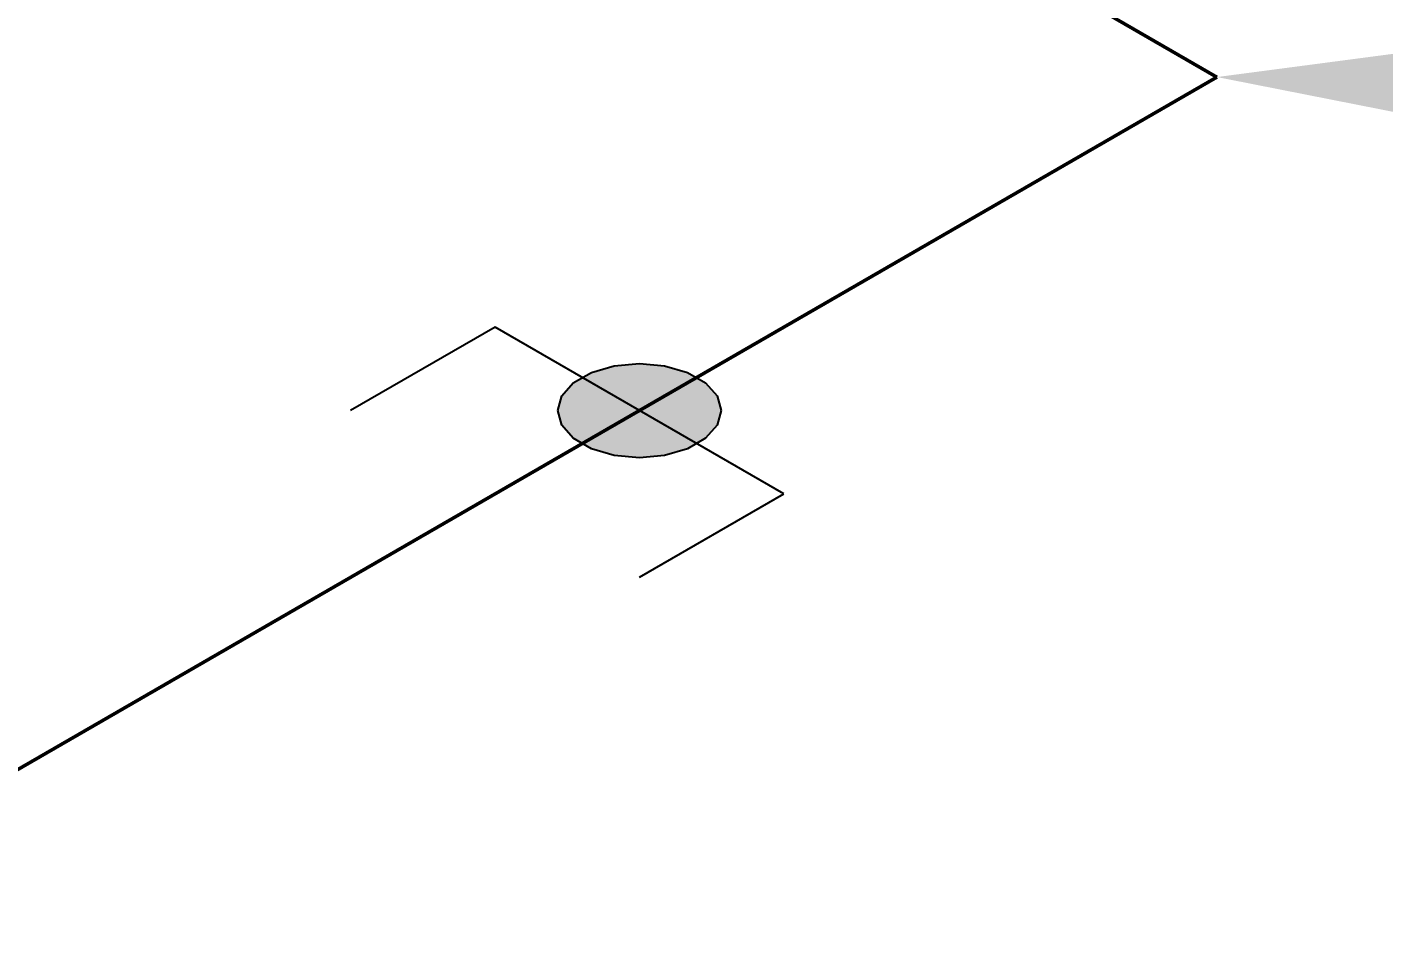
# Model space of a CAD drawing. Header units: millimetres. Extents: x 0 to 594, y 0 to 420.
# Drawn here: x 353.32 to 365.77, y 159.2 to 167.56 of the extents above; entities that cross this region are included whole.
import ezdxf
from ezdxf import colors
from ezdxf.entities.mleader import LeaderData, LeaderLine
from ezdxf.math import Vec2, Vec3

# ---------------------------------------------------------------- set-up
doc = ezdxf.new("R2010")
doc.units = ezdxf.units.MM
doc.header["$LTSCALE"] = 0.25
for name, color, linetype in [('용접', 1, 'Continuous'), ('주석', 7, 'Continuous'), ('치수', 1, 'Continuous')]:
    doc.layers.add(name, color=color, linetype=linetype)
doc.layers.add('파이프 작은 보어', color=30, linetype='Continuous', lineweight=50)
doc.styles.add('AdskIsoMetric', font='arial.ttf', dxfattribs={"width": 0.8, "height": 2.5})
doc.styles.add('AdskIsoMetric-30', font='arial.ttf', dxfattribs={"width": 0.8, "height": 2.5})
doc.styles.add('AdskIsoMetric30', font='arial.ttf', dxfattribs={"width": 0.8, "oblique": 30, "height": 2.5})
doc.styles.get("Standard").update_dxf_attribs({"font": 'arial.ttf'})
doc.dimstyles.new('AdskIsoMetric', dxfattribs={"dimtxt": 2.5, "dimasz": 2.5, "dimexe": 1, "dimexo": 2, "dimgap": 0.8, "dimtad": 1, "dimdec": 0, "dimrnd": 1, "dimzin": 0, "dimdsep": 46, "dimtxsty": 'AdskIsoMetric', "dimcen": 0, "dimclrt": 7, "dimadec": 0, "dimazin": 0, "dimtfac": 1, "dimtdec": 0, "dimtmove": 1, "dimatfit": 3, "dimfxl": 0, "dimfrac": 2, "dimtolj": 1, "dimtzin": 0, "dimarcsym": 0})

# ---------------------------------------------------------------- blocks, each defined once
blk = doc.blocks.new('*D42')
at = {"layer": 'Defpoints', "color": 0}
for p in [(336.44, 183.157), (323.449, 175.657), (364.242, 167.105)]:
    blk.add_point(p, dxfattribs=at)
at = {"layer": '치수', "color": 0, "lineweight": -2}
for p, q in [((334.44, 182.002), (322.449, 175.079)), ((349.086, 160.855), (325.614, 174.407))]:
    blk.add_line(p, q, dxfattribs=at)
at = {"layer": '치수', "color": 0}
for points in [[(325.823, 174.768), (325.406, 174.046), (323.449, 175.657)], [(349.295, 161.216), (348.878, 160.494), (351.251, 159.605)]]:
    blk.add_solid(points, dxfattribs=at)
at = {"layer": '치수', "color": 7, "insert": (339.178, 169.194), "char_height": 2.5, "attachment_point": 5, "rotation": 330, "style": 'AdskIsoMetric30'}
blk.add_mtext('\\A1;5864', dxfattribs=at)
blk = doc.blocks.new('*D43')
at = {"layer": 'Defpoints', "color": 0}
for p in [(364.242, 167.105), (377.232, 159.605), (336.44, 151.054)]:
    blk.add_point(p, dxfattribs=at)
at = {"layer": '치수', "color": 0, "lineweight": -2}
for p, q in [((366.242, 165.951), (378.232, 159.028)), ((351.595, 144.804), (375.067, 158.355)), ((338.44, 149.899), (350.43, 142.976))]:
    blk.add_line(p, q, dxfattribs=at)
at = {"layer": '치수', "color": 0}
for points in [[(374.859, 158.716), (375.275, 157.994), (377.232, 159.605)], [(351.387, 145.164), (351.803, 144.443), (349.43, 143.554)]]:
    blk.add_solid(points, dxfattribs=at)
at = {"layer": '치수', "color": 7, "insert": (361.064, 152.888), "char_height": 2.5, "attachment_point": 5, "rotation": 30, "style": 'AdskIsoMetric-30'}
blk.add_mtext('\\A1;5585', dxfattribs=at)
blk = doc.blocks.new('엘보우-1-Iso2DSkew90')
at = {"color": 0, "linetype": 'ByBlock', "lineweight": -2, "extrusion": (0, 0.816497, 0.57735)}
for p, q in [((0, 0), (-5.303, 3.062)), ((0, 0), (0, 0)), ((-5.303, -3.062), (0, 0))]:
    blk.add_line(p, q, dxfattribs=at)
blk = doc.blocks.new('SocketWeld-1-IsoRight')
blk.add_hatch(color=256).paths.add_polyline_path([(0.00553, 0.03713), (0.00575, 0.03692), (0.00596, 0.03672), (0.00617, 0.03652), (0.00639, 0.03631), (0.0066, 0.03611), (0.00682, 0.0359), (0.00703, 0.0357), (0.00725, 0.03549), (0.00746, 0.03529), (0.00768, 0.03508), (0.00789, 0.03488), (0.00811, 0.03467), (0.00832, 0.03447), (0.00854, 0.03427), (0.00875, 0.03406), (0.00897, 0.03386), (0.00918, 0.03365), (0.0094, 0.03345), (0.00961, 0.03324), (0.00982, 0.03304), (0.01004, 0.03283), (0.01025, 0.03263), (0.01047, 0.03243), (0.01068, 0.03222), (0.0109, 0.03202), (0.01111, 0.03181), (0.01133, 0.03161), (0.01154, 0.0314), (0.01176, 0.0312), (0.01197, 0.03099), (0.01219, 0.03079), (0.0124, 0.03058), (0.01262, 0.03038), (0.01283, 0.03018), (0.01305, 0.02997), (0.01326, 0.02977), (0.01347, 0.02956), (0.01369, 0.02936), (0.0139, 0.02915), (0.01412, 0.02895), (0.01433, 0.02874), (0.01455, 0.02854), (0.01476, 0.02834), (0.01498, 0.02813), (0.01519, 0.02793), (0.01541, 0.02772), (0.01562, 0.02752), (0.01584, 0.02731), (0.01605, 0.02711), (0.01605, 0.02711), (0.01623, 0.02685), (0.01642, 0.02659), (0.0166, 0.02633), (0.01678, 0.02607), (0.01696, 0.02581), (0.01715, 0.02556), (0.01733, 0.0253), (0.01751, 0.02504), (0.01769, 0.02478), (0.01788, 0.02452), (0.01806, 0.02426), (0.01824, 0.024), (0.01843, 0.02375), (0.01861, 0.02349), (0.01879, 0.02323), (0.01897, 0.02297), (0.01916, 0.02271), (0.01934, 0.02245), (0.01952, 0.02219), (0.0197, 0.02193), (0.01989, 0.02168), (0.02007, 0.02142), (0.02025, 0.02116), (0.02043, 0.0209), (0.02062, 0.02064), (0.0208, 0.02038), (0.02098, 0.02012), (0.02116, 0.01987), (0.02135, 0.01961), (0.02153, 0.01935), (0.02171, 0.01909), (0.0219, 0.01883), (0.02208, 0.01857), (0.02226, 0.01831), (0.02244, 0.01806), (0.02263, 0.0178), (0.02281, 0.01754), (0.02299, 0.01728), (0.02317, 0.01702), (0.02336, 0.01676), (0.02354, 0.0165), (0.02372, 0.01624), (0.0239, 0.01599), (0.02409, 0.01573), (0.02427, 0.01547), (0.02445, 0.01521), (0.02463, 0.01495), (0.02482, 0.01469), (0.025, 0.01443), (0.025, 0.01443), (0.02513, 0.01415), (0.02527, 0.01386), (0.0254, 0.01357), (0.02553, 0.01328), (0.02566, 0.013), (0.0258, 0.01271), (0.02593, 0.01242), (0.02606, 0.01213), (0.02619, 0.01185), (0.02633, 0.01156), (0.02646, 0.01127), (0.02659, 0.01098), (0.02672, 0.0107), (0.02686, 0.01041), (0.02699, 0.01012), (0.02712, 0.00983), (0.02726, 0.00955), (0.02739, 0.00926), (0.02752, 0.00897), (0.02765, 0.00868), (0.02779, 0.0084), (0.02792, 0.00811), (0.02805, 0.00782), (0.02818, 0.00753), (0.02832, 0.00725), (0.02845, 0.00696), (0.02858, 0.00667), (0.02872, 0.00638), (0.02885, 0.0061), (0.02898, 0.00581), (0.02911, 0.00552), (0.02925, 0.00523), (0.02938, 0.00495), (0.02951, 0.00466), (0.02964, 0.00437), (0.02978, 0.00408), (0.02991, 0.0038), (0.03004, 0.00351), (0.03017, 0.00322), (0.03031, 0.00293), (0.03044, 0.00265), (0.03057, 0.00236), (0.03071, 0.00207), (0.03084, 0.00178), (0.03097, 0.0015), (0.0311, 0.00121), (0.03124, 0.00092), (0.03137, 0.00063), (0.0315, 0.00035), (0.0315, 0.00035), (0.03157, 0.00006), (0.03164, -0.00023), (0.03171, -0.00052), (0.03178, -0.00081), (0.03185, -0.00109), (0.03192, -0.00138), (0.03199, -0.00167), (0.03206, -0.00196), (0.03213, -0.00225), (0.0322, -0.00254), (0.03227, -0.00282), (0.03234, -0.00311), (0.03241, -0.0034), (0.03248, -0.00369), (0.03255, -0.00398), (0.03262, -0.00426), (0.03269, -0.00455), (0.03276, -0.00484), (0.03283, -0.00513), (0.0329, -0.00542), (0.03297, -0.00571), (0.03304, -0.00599), (0.03311, -0.00628), (0.03318, -0.00657), (0.03325, -0.00686), (0.03332, -0.00715), (0.03339, -0.00743), (0.03346, -0.00772), (0.03352, -0.00801), (0.03359, -0.0083), (0.03366, -0.00859), (0.03373, -0.00888), (0.0338, -0.00916), (0.03387, -0.00945), (0.03394, -0.00974), (0.03401, -0.01003), (0.03408, -0.01032), (0.03415, -0.0106), (0.03422, -0.01089), (0.03429, -0.01118), (0.03436, -0.01147), (0.03443, -0.01176), (0.0345, -0.01205), (0.03457, -0.01233), (0.03464, -0.01262), (0.03471, -0.01291), (0.03478, -0.0132), (0.03485, -0.01349), (0.03492, -0.01377), (0.03492, -0.01377), (0.03492, -0.01404), (0.03492, -0.0143), (0.03492, -0.01456), (0.03492, -0.01482), (0.03492, -0.01508), (0.03492, -0.01534), (0.03492, -0.0156), (0.03492, -0.01586), (0.03492, -0.01612), (0.03492, -0.01638), (0.03492, -0.01664), (0.03492, -0.0169), (0.03492, -0.01716), (0.03492, -0.01742), (0.03492, -0.01768), (0.03492, -0.01795), (0.03492, -0.01821), (0.03492, -0.01847), (0.03492, -0.01873), (0.03492, -0.01899), (0.03492, -0.01925), (0.03492, -0.01951), (0.03492, -0.01977), (0.03492, -0.02003), (0.03492, -0.02029), (0.03492, -0.02055), (0.03492, -0.02081), (0.03492, -0.02107), (0.03492, -0.02133), (0.03492, -0.02159), (0.03492, -0.02186), (0.03492, -0.02212), (0.03492, -0.02238), (0.03492, -0.02264), (0.03492, -0.0229), (0.03492, -0.02316), (0.03492, -0.02342), (0.03492, -0.02368), (0.03492, -0.02394), (0.03492, -0.0242), (0.03492, -0.02446), (0.03492, -0.02472), (0.03492, -0.02498), (0.03492, -0.02524), (0.03492, -0.0255), (0.03492, -0.02577), (0.03492, -0.02603), (0.03492, -0.02629), (0.03492, -0.02655), (0.03492, -0.02655), (0.03485, -0.02676), (0.03478, -0.02696), (0.03471, -0.02717), (0.03464, -0.02738), (0.03457, -0.02759), (0.0345, -0.02779), (0.03443, -0.028), (0.03436, -0.02821), (0.03429, -0.02842), (0.03422, -0.02862), (0.03415, -0.02883), (0.03408, -0.02904), (0.03401, -0.02925), (0.03394, -0.02945), (0.03387, -0.02966), (0.0338, -0.02987), (0.03373, -0.03008), (0.03366, -0.03028), (0.03359, -0.03049), (0.03352, -0.0307), (0.03346, -0.03091), (0.03339, -0.03112), (0.03332, -0.03132), (0.03325, -0.03153), (0.03318, -0.03174), (0.03311, -0.03195), (0.03304, -0.03215), (0.03297, -0.03236), (0.0329, -0.03257), (0.03283, -0.03278), (0.03276, -0.03298), (0.03269, -0.03319), (0.03262, -0.0334), (0.03255, -0.03361), (0.03248, -0.03381), (0.03241, -0.03402), (0.03234, -0.03423), (0.03227, -0.03444), (0.0322, -0.03465), (0.03213, -0.03485), (0.03206, -0.03506), (0.03199, -0.03527), (0.03192, -0.03548), (0.03185, -0.03568), (0.03178, -0.03589), (0.03171, -0.0361), (0.03164, -0.03631), (0.03157, -0.03651), (0.0315, -0.03672), (0.0315, -0.03672), (0.03137, -0.03686), (0.03124, -0.03699), (0.0311, -0.03712), (0.03097, -0.03726), (0.03084, -0.03739), (0.03071, -0.03753), (0.03057, -0.03766), (0.03044, -0.0378), (0.03031, -0.03793), (0.03017, -0.03806), (0.03004, -0.0382), (0.02991, -0.03833), (0.02978, -0.03847), (0.02964, -0.0386), (0.02951, -0.03874), (0.02938, -0.03887), (0.02925, -0.039), (0.02911, -0.03914), (0.02898, -0.03927), (0.02885, -0.03941), (0.02872, -0.03954), (0.02858, -0.03968), (0.02845, -0.03981), (0.02832, -0.03994), (0.02818, -0.04008), (0.02805, -0.04021), (0.02792, -0.04035), (0.02779, -0.04048), (0.02765, -0.04062), (0.02752, -0.04075), (0.02739, -0.04088), (0.02726, -0.04102), (0.02712, -0.04115), (0.02699, -0.04129), (0.02686, -0.04142), (0.02672, -0.04156), (0.02659, -0.04169), (0.02646, -0.04182), (0.02633, -0.04196), (0.02619, -0.04209), (0.02606, -0.04223), (0.02593, -0.04236), (0.0258, -0.0425), (0.02566, -0.04263), (0.02553, -0.04276), (0.0254, -0.0429), (0.02527, -0.04303), (0.02513, -0.04317), (0.025, -0.0433), (0.025, -0.0433), (0.02482, -0.04335), (0.02463, -0.0434), (0.02445, -0.04344), (0.02427, -0.04349), (0.02409, -0.04354), (0.0239, -0.04359), (0.02372, -0.04364), (0.02354, -0.04368), (0.02336, -0.04373), (0.02317, -0.04378), (0.02299, -0.04383), (0.02281, -0.04387), (0.02263, -0.04392), (0.02244, -0.04397), (0.02226, -0.04402), (0.02208, -0.04407), (0.0219, -0.04411), (0.02171, -0.04416), (0.02153, -0.04421), (0.02135, -0.04426), (0.02116, -0.0443), (0.02098, -0.04435), (0.0208, -0.0444), (0.02062, -0.04445), (0.02043, -0.0445), (0.02025, -0.04454), (0.02007, -0.04459), (0.01989, -0.04464), (0.0197, -0.04469), (0.01952, -0.04473), (0.01934, -0.04478), (0.01916, -0.04483), (0.01897, -0.04488), (0.01879, -0.04493), (0.01861, -0.04497), (0.01843, -0.04502), (0.01824, -0.04507), (0.01806, -0.04512), (0.01788, -0.04516), (0.01769, -0.04521), (0.01751, -0.04526), (0.01733, -0.04531), (0.01715, -0.04536), (0.01696, -0.0454), (0.01678, -0.04545), (0.0166, -0.0455), (0.01642, -0.04555), (0.01623, -0.04559), (0.01605, -0.04564), (0.01605, -0.04564), (0.01584, -0.0456), (0.01562, -0.04556), (0.01541, -0.04551), (0.01519, -0.04547), (0.01498, -0.04543), (0.01476, -0.04538), (0.01455, -0.04534), (0.01433, -0.04529), (0.01412, -0.04525), (0.0139, -0.04521), (0.01369, -0.04516), (0.01347, -0.04512), (0.01326, -0.04508), (0.01305, -0.04503), (0.01283, -0.04499), (0.01262, -0.04495), (0.0124, -0.0449), (0.01219, -0.04486), (0.01197, -0.04482), (0.01176, -0.04477), (0.01154, -0.04473), (0.01133, -0.04469), (0.01111, -0.04464), (0.0109, -0.0446), (0.01068, -0.04456), (0.01047, -0.04451), (0.01025, -0.04447), (0.01004, -0.04443), (0.00982, -0.04438), (0.00961, -0.04434), (0.0094, -0.0443), (0.00918, -0.04425), (0.00897, -0.04421), (0.00875, -0.04417), (0.00854, -0.04412), (0.00832, -0.04408), (0.00811, -0.04404), (0.00789, -0.04399), (0.00768, -0.04395), (0.00746, -0.04391), (0.00725, -0.04386), (0.00703, -0.04382), (0.00682, -0.04378), (0.0066, -0.04373), (0.00639, -0.04369), (0.00617, -0.04365), (0.00596, -0.0436), (0.00575, -0.04356), (0.00553, -0.04352), (0.00553, -0.04352), (0.00531, -0.04339), (0.00508, -0.04325), (0.00485, -0.04312), (0.00463, -0.04299), (0.0044, -0.04286), (0.00418, -0.04273), (0.00395, -0.0426), (0.00372, -0.04247), (0.0035, -0.04234), (0.00327, -0.04221), (0.00305, -0.04208), (0.00282, -0.04195), (0.0026, -0.04182), (0.00237, -0.04169), (0.00214, -0.04156), (0.00192, -0.04143), (0.00169, -0.0413), (0.00147, -0.04117), (0.00124, -0.04104), (0.00102, -0.04091), (0.00079, -0.04078), (0.00056, -0.04065), (0.00034, -0.04052), (0.00011, -0.04039), (-0.00011, -0.04026), (-0.00034, -0.04013), (-0.00056, -0.04), (-0.00079, -0.03987), (-0.00102, -0.03974), (-0.00124, -0.03961), (-0.00147, -0.03948), (-0.00169, -0.03934), (-0.00192, -0.03921), (-0.00214, -0.03908), (-0.00237, -0.03895), (-0.0026, -0.03882), (-0.00282, -0.03869), (-0.00305, -0.03856), (-0.00327, -0.03843), (-0.0035, -0.0383), (-0.00372, -0.03817), (-0.00395, -0.03804), (-0.00418, -0.03791), (-0.0044, -0.03778), (-0.00463, -0.03765), (-0.00485, -0.03752), (-0.00508, -0.03739), (-0.00531, -0.03726), (-0.00553, -0.03713), (-0.00553, -0.03713), (-0.00575, -0.03692), (-0.00596, -0.03672), (-0.00617, -0.03652), (-0.00639, -0.03631), (-0.0066, -0.03611), (-0.00682, -0.0359), (-0.00703, -0.0357), (-0.00725, -0.03549), (-0.00746, -0.03529), (-0.00768, -0.03508), (-0.00789, -0.03488), (-0.00811, -0.03467), (-0.00832, -0.03447), (-0.00854, -0.03427), (-0.00875, -0.03406), (-0.00897, -0.03386), (-0.00918, -0.03365), (-0.0094, -0.03345), (-0.00961, -0.03324), (-0.00982, -0.03304), (-0.01004, -0.03283), (-0.01025, -0.03263), (-0.01047, -0.03243), (-0.01068, -0.03222), (-0.0109, -0.03202), (-0.01111, -0.03181), (-0.01133, -0.03161), (-0.01154, -0.0314), (-0.01176, -0.0312), (-0.01197, -0.03099), (-0.01219, -0.03079), (-0.0124, -0.03058), (-0.01262, -0.03038), (-0.01283, -0.03018), (-0.01305, -0.02997), (-0.01326, -0.02977), (-0.01347, -0.02956), (-0.01369, -0.02936), (-0.0139, -0.02915), (-0.01412, -0.02895), (-0.01433, -0.02874), (-0.01455, -0.02854), (-0.01476, -0.02834), (-0.01498, -0.02813), (-0.01519, -0.02793), (-0.01541, -0.02772), (-0.01562, -0.02752), (-0.01584, -0.02731), (-0.01605, -0.02711), (-0.01605, -0.02711), (-0.01623, -0.02685), (-0.01642, -0.02659), (-0.0166, -0.02633), (-0.01678, -0.02607), (-0.01696, -0.02581), (-0.01715, -0.02556), (-0.01733, -0.0253), (-0.01751, -0.02504), (-0.01769, -0.02478), (-0.01788, -0.02452), (-0.01806, -0.02426), (-0.01824, -0.024), (-0.01843, -0.02375), (-0.01861, -0.02349), (-0.01879, -0.02323), (-0.01897, -0.02297), (-0.01916, -0.02271), (-0.01934, -0.02245), (-0.01952, -0.02219), (-0.0197, -0.02193), (-0.01989, -0.02168), (-0.02007, -0.02142), (-0.02025, -0.02116), (-0.02043, -0.0209), (-0.02062, -0.02064), (-0.0208, -0.02038), (-0.02098, -0.02012), (-0.02116, -0.01987), (-0.02135, -0.01961), (-0.02153, -0.01935), (-0.02171, -0.01909), (-0.0219, -0.01883), (-0.02208, -0.01857), (-0.02226, -0.01831), (-0.02244, -0.01806), (-0.02263, -0.0178), (-0.02281, -0.01754), (-0.02299, -0.01728), (-0.02317, -0.01702), (-0.02336, -0.01676), (-0.02354, -0.0165), (-0.02372, -0.01624), (-0.0239, -0.01599), (-0.02409, -0.01573), (-0.02427, -0.01547), (-0.02445, -0.01521), (-0.02463, -0.01495), (-0.02482, -0.01469), (-0.025, -0.01443), (-0.025, -0.01443), (-0.02513, -0.01415), (-0.02527, -0.01386), (-0.0254, -0.01357), (-0.02553, -0.01328), (-0.02566, -0.013), (-0.0258, -0.01271), (-0.02593, -0.01242), (-0.02606, -0.01213), (-0.02619, -0.01185), (-0.02633, -0.01156), (-0.02646, -0.01127), (-0.02659, -0.01098), (-0.02672, -0.0107), (-0.02686, -0.01041), (-0.02699, -0.01012), (-0.02712, -0.00983), (-0.02726, -0.00955), (-0.02739, -0.00926), (-0.02752, -0.00897), (-0.02765, -0.00868), (-0.02779, -0.0084), (-0.02792, -0.00811), (-0.02805, -0.00782), (-0.02818, -0.00753), (-0.02832, -0.00725), (-0.02845, -0.00696), (-0.02858, -0.00667), (-0.02872, -0.00638), (-0.02885, -0.0061), (-0.02898, -0.00581), (-0.02911, -0.00552), (-0.02925, -0.00523), (-0.02938, -0.00495), (-0.02951, -0.00466), (-0.02964, -0.00437), (-0.02978, -0.00408), (-0.02991, -0.0038), (-0.03004, -0.00351), (-0.03017, -0.00322), (-0.03031, -0.00293), (-0.03044, -0.00265), (-0.03057, -0.00236), (-0.03071, -0.00207), (-0.03084, -0.00178), (-0.03097, -0.0015), (-0.0311, -0.00121), (-0.03124, -0.00092), (-0.03137, -0.00063), (-0.0315, -0.00035), (-0.0315, -0.00035), (-0.03157, -0.00006), (-0.03164, 0.00023), (-0.03171, 0.00052), (-0.03178, 0.00081), (-0.03185, 0.00109), (-0.03192, 0.00138), (-0.03199, 0.00167), (-0.03206, 0.00196), (-0.03213, 0.00225), (-0.0322, 0.00254), (-0.03227, 0.00282), (-0.03234, 0.00311), (-0.03241, 0.0034), (-0.03248, 0.00369), (-0.03255, 0.00398), (-0.03262, 0.00426), (-0.03269, 0.00455), (-0.03276, 0.00484), (-0.03283, 0.00513), (-0.0329, 0.00542), (-0.03297, 0.00571), (-0.03304, 0.00599), (-0.03311, 0.00628), (-0.03318, 0.00657), (-0.03325, 0.00686), (-0.03332, 0.00715), (-0.03339, 0.00743), (-0.03346, 0.00772), (-0.03352, 0.00801), (-0.03359, 0.0083), (-0.03366, 0.00859), (-0.03373, 0.00888), (-0.0338, 0.00916), (-0.03387, 0.00945), (-0.03394, 0.00974), (-0.03401, 0.01003), (-0.03408, 0.01032), (-0.03415, 0.0106), (-0.03422, 0.01089), (-0.03429, 0.01118), (-0.03436, 0.01147), (-0.03443, 0.01176), (-0.0345, 0.01205), (-0.03457, 0.01233), (-0.03464, 0.01262), (-0.03471, 0.01291), (-0.03478, 0.0132), (-0.03485, 0.01349), (-0.03492, 0.01377), (-0.03492, 0.01377), (-0.03492, 0.01404), (-0.03492, 0.0143), (-0.03492, 0.01456), (-0.03492, 0.01482), (-0.03492, 0.01508), (-0.03492, 0.01534), (-0.03492, 0.0156), (-0.03492, 0.01586), (-0.03492, 0.01612), (-0.03492, 0.01638), (-0.03492, 0.01664), (-0.03492, 0.0169), (-0.03492, 0.01716), (-0.03492, 0.01742), (-0.03492, 0.01768), (-0.03492, 0.01795), (-0.03492, 0.01821), (-0.03492, 0.01847), (-0.03492, 0.01873), (-0.03492, 0.01899), (-0.03492, 0.01925), (-0.03492, 0.01951), (-0.03492, 0.01977), (-0.03492, 0.02003), (-0.03492, 0.02029), (-0.03492, 0.02055), (-0.03492, 0.02081), (-0.03492, 0.02107), (-0.03492, 0.02133), (-0.03492, 0.02159), (-0.03492, 0.02186), (-0.03492, 0.02212), (-0.03492, 0.02238), (-0.03492, 0.02264), (-0.03492, 0.0229), (-0.03492, 0.02316), (-0.03492, 0.02342), (-0.03492, 0.02368), (-0.03492, 0.02394), (-0.03492, 0.0242), (-0.03492, 0.02446), (-0.03492, 0.02472), (-0.03492, 0.02498), (-0.03492, 0.02524), (-0.03492, 0.0255), (-0.03492, 0.02577), (-0.03492, 0.02603), (-0.03492, 0.02629), (-0.03492, 0.02655), (-0.03492, 0.02655), (-0.03485, 0.02676), (-0.03478, 0.02696), (-0.03471, 0.02717), (-0.03464, 0.02738), (-0.03457, 0.02759), (-0.0345, 0.02779), (-0.03443, 0.028), (-0.03436, 0.02821), (-0.03429, 0.02842), (-0.03422, 0.02862), (-0.03415, 0.02883), (-0.03408, 0.02904), (-0.03401, 0.02925), (-0.03394, 0.02945), (-0.03387, 0.02966), (-0.0338, 0.02987), (-0.03373, 0.03008), (-0.03366, 0.03028), (-0.03359, 0.03049), (-0.03352, 0.0307), (-0.03346, 0.03091), (-0.03339, 0.03112), (-0.03332, 0.03132), (-0.03325, 0.03153), (-0.03318, 0.03174), (-0.03311, 0.03195), (-0.03304, 0.03215), (-0.03297, 0.03236), (-0.0329, 0.03257), (-0.03283, 0.03278), (-0.03276, 0.03298), (-0.03269, 0.03319), (-0.03262, 0.0334), (-0.03255, 0.03361), (-0.03248, 0.03381), (-0.03241, 0.03402), (-0.03234, 0.03423), (-0.03227, 0.03444), (-0.0322, 0.03465), (-0.03213, 0.03485), (-0.03206, 0.03506), (-0.03199, 0.03527), (-0.03192, 0.03548), (-0.03185, 0.03568), (-0.03178, 0.03589), (-0.03171, 0.0361), (-0.03164, 0.03631), (-0.03157, 0.03651), (-0.0315, 0.03672), (-0.0315, 0.03672), (-0.03137, 0.03686), (-0.03124, 0.03699), (-0.0311, 0.03712), (-0.03097, 0.03726), (-0.03084, 0.03739), (-0.03071, 0.03753), (-0.03057, 0.03766), (-0.03044, 0.0378), (-0.03031, 0.03793), (-0.03017, 0.03806), (-0.03004, 0.0382), (-0.02991, 0.03833), (-0.02978, 0.03847), (-0.02964, 0.0386), (-0.02951, 0.03874), (-0.02938, 0.03887), (-0.02925, 0.039), (-0.02911, 0.03914), (-0.02898, 0.03927), (-0.02885, 0.03941), (-0.02872, 0.03954), (-0.02858, 0.03968), (-0.02845, 0.03981), (-0.02832, 0.03994), (-0.02818, 0.04008), (-0.02805, 0.04021), (-0.02792, 0.04035), (-0.02779, 0.04048), (-0.02765, 0.04062), (-0.02752, 0.04075), (-0.02739, 0.04088), (-0.02726, 0.04102), (-0.02712, 0.04115), (-0.02699, 0.04129), (-0.02686, 0.04142), (-0.02672, 0.04156), (-0.02659, 0.04169), (-0.02646, 0.04182), (-0.02633, 0.04196), (-0.02619, 0.04209), (-0.02606, 0.04223), (-0.02593, 0.04236), (-0.0258, 0.0425), (-0.02566, 0.04263), (-0.02553, 0.04276), (-0.0254, 0.0429), (-0.02527, 0.04303), (-0.02513, 0.04317), (-0.025, 0.0433), (-0.025, 0.0433), (-0.02482, 0.04335), (-0.02463, 0.0434), (-0.02445, 0.04344), (-0.02427, 0.04349), (-0.02409, 0.04354), (-0.0239, 0.04359), (-0.02372, 0.04364), (-0.02354, 0.04368), (-0.02336, 0.04373), (-0.02317, 0.04378), (-0.02299, 0.04383), (-0.02281, 0.04387), (-0.02263, 0.04392), (-0.02244, 0.04397), (-0.02226, 0.04402), (-0.02208, 0.04407), (-0.0219, 0.04411), (-0.02171, 0.04416), (-0.02153, 0.04421), (-0.02135, 0.04426), (-0.02116, 0.0443), (-0.02098, 0.04435), (-0.0208, 0.0444), (-0.02062, 0.04445), (-0.02043, 0.0445), (-0.02025, 0.04454), (-0.02007, 0.04459), (-0.01989, 0.04464), (-0.0197, 0.04469), (-0.01952, 0.04473), (-0.01934, 0.04478), (-0.01916, 0.04483), (-0.01897, 0.04488), (-0.01879, 0.04493), (-0.01861, 0.04497), (-0.01843, 0.04502), (-0.01824, 0.04507), (-0.01806, 0.04512), (-0.01788, 0.04516), (-0.01769, 0.04521), (-0.01751, 0.04526), (-0.01733, 0.04531), (-0.01715, 0.04536), (-0.01696, 0.0454), (-0.01678, 0.04545), (-0.0166, 0.0455), (-0.01642, 0.04555), (-0.01623, 0.04559), (-0.01605, 0.04564), (-0.01605, 0.04564), (-0.01584, 0.0456), (-0.01562, 0.04556), (-0.01541, 0.04551), (-0.01519, 0.04547), (-0.01498, 0.04543), (-0.01476, 0.04538), (-0.01455, 0.04534), (-0.01433, 0.04529), (-0.01412, 0.04525), (-0.0139, 0.04521), (-0.01369, 0.04516), (-0.01347, 0.04512), (-0.01326, 0.04508), (-0.01305, 0.04503), (-0.01283, 0.04499), (-0.01262, 0.04495), (-0.0124, 0.0449), (-0.01219, 0.04486), (-0.01197, 0.04482), (-0.01176, 0.04477), (-0.01154, 0.04473), (-0.01133, 0.04469), (-0.01111, 0.04464), (-0.0109, 0.0446), (-0.01068, 0.04456), (-0.01047, 0.04451), (-0.01025, 0.04447), (-0.01004, 0.04443), (-0.00982, 0.04438), (-0.00961, 0.04434), (-0.0094, 0.0443), (-0.00918, 0.04425), (-0.00897, 0.04421), (-0.00875, 0.04417), (-0.00854, 0.04412), (-0.00832, 0.04408), (-0.00811, 0.04404), (-0.00789, 0.04399), (-0.00768, 0.04395), (-0.00746, 0.04391), (-0.00725, 0.04386), (-0.00703, 0.04382), (-0.00682, 0.04378), (-0.0066, 0.04373), (-0.00639, 0.04369), (-0.00617, 0.04365), (-0.00596, 0.0436), (-0.00575, 0.04356), (-0.00553, 0.04352), (-0.00553, 0.04352), (-0.00531, 0.04339), (-0.00508, 0.04325), (-0.00485, 0.04312), (-0.00463, 0.04299), (-0.0044, 0.04286), (-0.00418, 0.04273), (-0.00395, 0.0426), (-0.00372, 0.04247), (-0.0035, 0.04234), (-0.00327, 0.04221), (-0.00305, 0.04208), (-0.00282, 0.04195), (-0.0026, 0.04182), (-0.00237, 0.04169), (-0.00214, 0.04156), (-0.00192, 0.04143), (-0.00169, 0.0413), (-0.00147, 0.04117), (-0.00124, 0.04104), (-0.00102, 0.04091), (-0.00079, 0.04078), (-0.00056, 0.04065), (-0.00034, 0.04052), (-0.00011, 0.04039), (0.00011, 0.04026), (0.00034, 0.04013), (0.00056, 0.04), (0.00079, 0.03987), (0.00102, 0.03974), (0.00124, 0.03961), (0.00147, 0.03948), (0.00169, 0.03934), (0.00192, 0.03921), (0.00214, 0.03908), (0.00237, 0.03895), (0.0026, 0.03882), (0.00282, 0.03869), (0.00305, 0.03856), (0.00327, 0.03843), (0.0035, 0.0383), (0.00372, 0.03817), (0.00395, 0.03804), (0.00418, 0.03791), (0.0044, 0.03778), (0.00463, 0.03765), (0.00485, 0.03752), (0.00508, 0.03739), (0.00531, 0.03726)], flags=0)
at = {"color": 0, "linetype": 'ByBlock', "lineweight": -2, "extrusion": (0.707107, 0.408248, -0.57735)}
for p, q in [((0, 0.10206), (-0.08839, 0.15309)), ((0, -0.10206), (0, 0.10206)), ((-0.0315, 0.03672), (-0.025, 0.0433)), ((-0.025, 0.0433), (-0.01605, 0.04564)), ((-0.01605, 0.04564), (-0.00553, 0.04352)), ((-0.00553, 0.04352), (0.00553, 0.03713)), ((-0.03492, 0.02655), (-0.0315, 0.03672)), ((0.00553, 0.03713), (0.01605, 0.02711)), ((-0.03492, 0.01377), (-0.03492, 0.02655)), ((0.01605, 0.02711), (0.025, 0.01443)), ((-0.0315, -0.00035), (-0.03492, 0.01377)), ((0.025, 0.01443), (0.0315, 0.00035)), ((0.0315, 0.00035), (0.03492, -0.01377)), ((-0.025, -0.01443), (-0.0315, -0.00035)), ((-0.01605, -0.02711), (-0.025, -0.01443)), ((0.03492, -0.01377), (0.03492, -0.02655)), ((-0.00553, -0.03713), (-0.01605, -0.02711)), ((0.03492, -0.02655), (0.0315, -0.03672)), ((0.00553, -0.04352), (-0.00553, -0.03713)), ((0.0315, -0.03672), (0.025, -0.0433)), ((0.01605, -0.04564), (0.00553, -0.04352)), ((0.025, -0.0433), (0.01605, -0.04564)), ((-0.08839, -0.05103), (0, -0.10206))]:
    blk.add_line(p, q, dxfattribs=at)

msp = doc.modelspace()

# ---------------------------------------------------------------- linework, layer by layer
at = {"layer": '파이프 작은 보어'}
msp.add_lwpolyline([(341.743, 154.1155), (358.9385, 164.0434)], dxfattribs=at)

# ---------------------------------------------------------------- block references
at = {"layer": '용접', "xscale": 15, "yscale": 15, "zscale": 15, "rotation": 59.99999999999545}
msp.add_blockref('SocketWeld-1-IsoRight', (358.9385, 164.0434), dxfattribs=at)
at = {"layer": '파이프 작은 보어'}
msp.add_blockref('엘보우-1-Iso2DSkew90', (364.2418, 167.1052), dxfattribs=at)

# ---------------------------------------------------------------- dimensions: what is measured, and where the dimension line sits
at = {"layer": '치수'}
for base, p1, p2, angle, text, override, picture, middle in [((323.4493, 175.6568), (364.2418, 167.1052), (336.4397, 183.1568), 150, '5864', {"dimtad": 0, "dimlfac": 182.660783, "dimtxsty": 'AdskIsoMetric30', "dimse1": 1, "dimse2": 0, "dimsd1": 0, "dimsd2": 0, "dimtmove": 1}, '*D42', (339.1776, 169.194)), ((377.2322, 159.6052), (336.4397, 151.0536), (364.2418, 167.1052), 30, '5585', {"dimtad": 0, "dimlfac": 173.983146, "dimtxsty": 'AdskIsoMetric-30', "dimse1": 0, "dimse2": 0, "dimsd1": 0, "dimsd2": 0, "dimtmove": 1}, '*D43', (361.064, 152.8884))]:
    dim = msp.add_linear_dim(base=base, p1=p1, p2=p2, angle=angle, text=text, dimstyle='AdskIsoMetric', override=override, dxfattribs=at)
    dim.commit()
    dim.dimension.update_dxf_attribs({"geometry": picture, "text_midpoint": middle, "dimtype": 160})

# ---------------------------------------------------------------- leaders
at = {"layer": '주석'}
ml = msp.add_multileader_mtext('Standard', dxfattribs=at)
ml.set_content('')
ml.set_leader_properties()
ml.build(insert=Vec2(0, 0))
ml.multileader.update_dxf_attribs({"dogleg_length": 0, "arrow_head_size": 2.5})
ctx = ml.context
ctx.base_point, ctx.arrow_head_size, ctx.plane_origin = Vec3(372.8142, 166.8313), 2.5, Vec3(0.8142, 13.8313)
notes = []
notes.append((ctx, [(0, (1, 1, 0), (372.8142, 166.8313), (-1, 0), 0, [(0, [(364.2418, 167.1052)], 0, [])])]))
ctx.mtext, ml.multileader.dxf.content_type = None, 0
for ctx, leaders in notes:
    for number, flags, end, landing, length, lines in leaders:
        leader = LeaderData()
        leader.index, (leader.has_last_leader_line, leader.has_dogleg_vector, leader.attachment_direction) = number, flags
        leader.last_leader_point, leader.dogleg_vector, leader.dogleg_length = Vec3(end), Vec3(landing), length
        for number, points, colour, breaks in lines:
            line = LeaderLine()
            line.index, line.vertices, line.color, line.breaks = number, Vec3.list(points), colors.encode_raw_color(colour), breaks
            leader.lines.append(line)
        ctx.leaders.append(leader)

doc.saveas('drawing.dxf')
